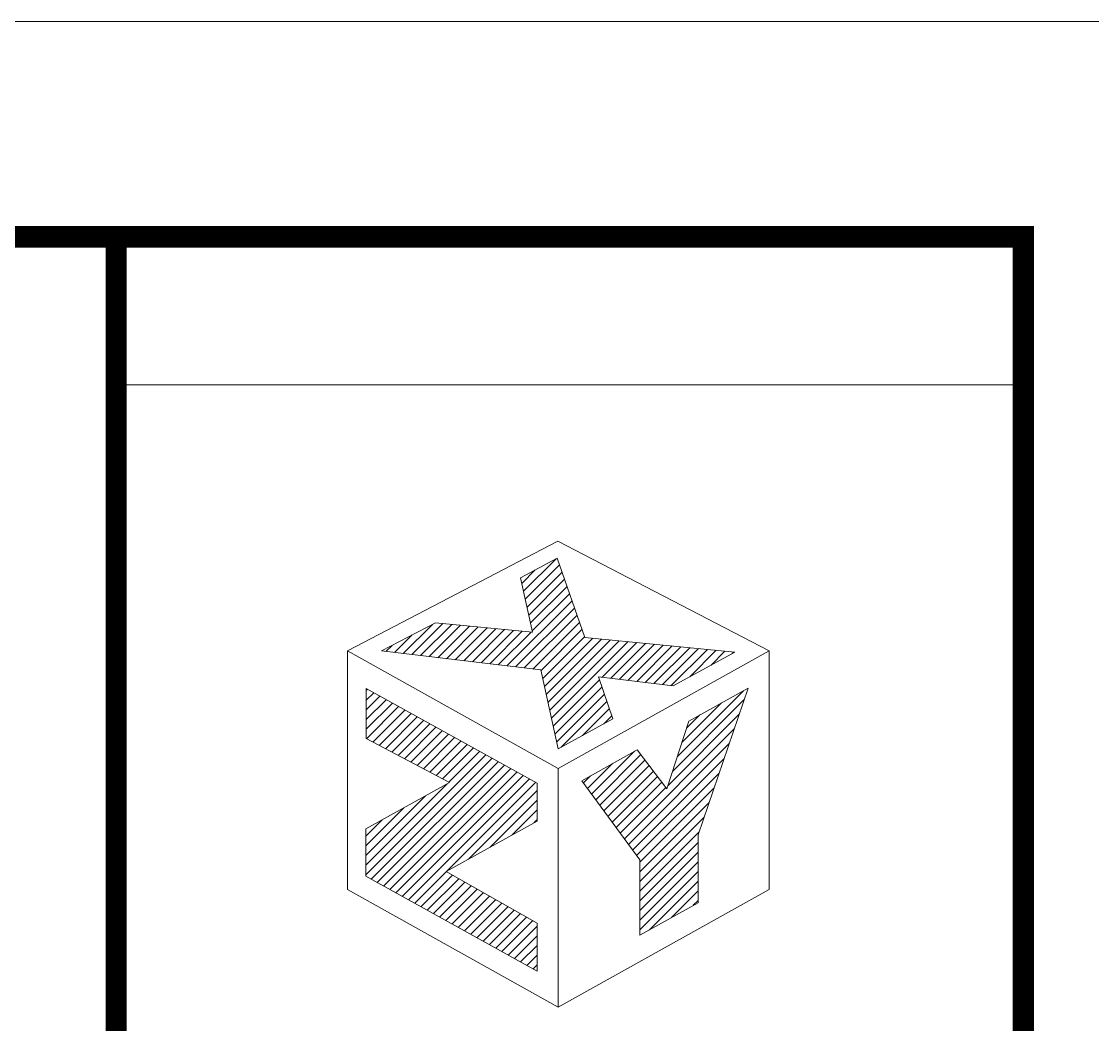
# Model space of a CAD drawing. Header units: inches. Extents: x -3272461 to -2504170, y 403793 to 1071042.
# Drawn here: x -2949176 to -2941720, y 548147 to 555131 of the extents above; entities that cross this region are included whole.
import ezdxf

# ---------------------------------------------------------------- set-up
doc = ezdxf.new("R2010")
doc.units = ezdxf.units.IN
doc.header["$LTSCALE"] = 1000
doc.header["$MEASUREMENT"] = 0
doc.layers.get('0').update_dxf_attribs({"lineweight": 18})
doc.layers.add('0-TK', color=4, linetype='Continuous', lineweight=18)
doc.layers.add('PUB_TITLE', color=153, linetype='Continuous', lineweight=18)

msp = doc.modelspace()

# ---------------------------------------------------------------- hatches: boundary and pattern name
h = msp.add_hatch()
h.set_pattern_fill('ANSI31', color=256, style=0, pattern_type=0)
h.set_pattern_definition([(45, (0, 0), (-33.67596045, 33.67596045), [])])
h.paths.add_polyline_path([(-2946776.4, 550486), (-2946776.4, 550138.4), (-2946196.7, 549831.9), (-2946779.2, 549509.8), (-2946779.2, 549179.7), (-2945586.4, 548520), (-2945586.4, 548853.9), (-2946219.7, 549212.3), (-2945586.8, 549563.8), (-2945586, 549827.1)], flags=0)
h.paths.add_polyline_path([(-2944872, 549293.4), (-2944872, 548769.6), (-2944466.5, 548995.8), (-2944466.5, 549467.6), (-2944117.4, 550489.4), (-2944529.5, 550260.5), (-2944683.9, 549789.2), (-2944890.5, 550060.2), (-2945275.1, 549844.9)], flags=0)
h.paths.add_polyline_path([(-2945058.8, 550275.3), (-2945160.3, 550568.3), (-2944639.5, 550506.2), (-2944210.3, 550740.1), (-2945255.4, 550842.6), (-2945446.6, 551394.3), (-2945701.6, 551257.8), (-2945617.9, 550878.1), (-2946293.7, 550944.4), (-2946670.7, 550748.1), (-2945560.1, 550615.9), (-2945439.2, 550067.4)], flags=0)

# ---------------------------------------------------------------- linework, layer by layer
for points in [[(-2945441.4, 551511.6), (-2946907, 550749.4), (-2945439.1, 549929.5), (-2943971.1, 550749.4), (-2945441.4, 551511.6)], [(-2946670.7, 550748.1), (-2946293.7, 550944.4), (-2945617.9, 550878.1), (-2945701.6, 551257.8), (-2945446.6, 551394.3), (-2945255.4, 550842.6), (-2944210.3, 550740.1), (-2944639.5, 550506.2), (-2945160.3, 550568.3), (-2945058.8, 550275.3), (-2945439.2, 550067.4), (-2945560.1, 550615.9), (-2946670.7, 550748.1)], [(-2946907, 550749.4), (-2946907, 549088.3), (-2945439.1, 548267.6), (-2943971.1, 549088.3), (-2943971.1, 550749.4)], [(-2946776.4, 550138.4), (-2946776.4, 550486), (-2945586, 549827.1), (-2945586.8, 549563.8), (-2946219.7, 549212.3), (-2945586.4, 548853.9), (-2945586.4, 548520), (-2946779.2, 549179.7), (-2946779.2, 549509.8), (-2946196.7, 549831.9), (-2946776.4, 550138.4)], [(-2945275.1, 549844.9), (-2944872, 549293.4), (-2944872, 548769.6), (-2944466.5, 548995.8), (-2944466.5, 549467.6), (-2944117.4, 550489.4), (-2944529.5, 550260.5), (-2944683.9, 549789.2), (-2944890.5, 550060.2), (-2945275.1, 549844.9)], [(-2945439.1, 549929.5), (-2945439.1, 548267.6)]]:
    msp.add_lwpolyline(points)
at = {"layer": '0-TK'}
msp.add_line((-2948516.4, 552601.6), (-2942202.2, 552601.6), dxfattribs=at)
msp.add_lwpolyline([(-2948516.4, 493630.6, 144, 144, 0), (-2948516.4, 553630.6, 144, 144, 0)], format="xyseb", dxfattribs=at)
at = {"layer": 'PUB_TITLE'}
msp.add_lwpolyline([(-2940702.2, 492130.6), (-2940702.2, 555130.6), (-3029802.2, 555130.6), (-3029802.2, 492130.6)], close=True, dxfattribs=at)
msp.add_lwpolyline([(-2942202.2, 493630.6, 150, 150, 0), (-2942202.2, 553630.6, 150, 150, 0), (-3026052.2, 553630.6, 150, 150, 0), (-3026052.2, 493630.6, 150, 150, 0)], format="xyseb", close=True, dxfattribs=at)

doc.saveas('drawing.dxf')
